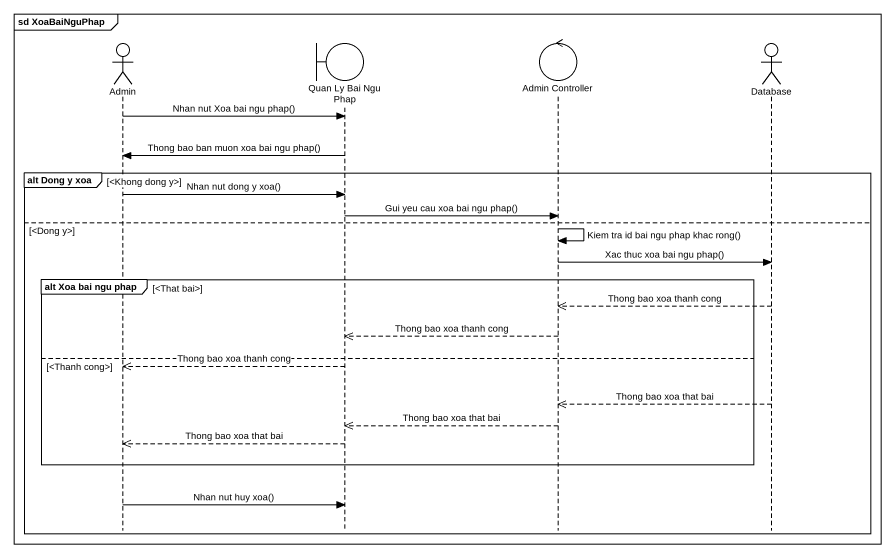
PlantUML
@startuml
mainframe sd XoaBaiNguPhap
hide footbox
actor Admin
boundary "Quan Ly Bai Ngu Phap" as Quan_Ly_Bai_Ngu_Phap
control "Admin Controller" as Admin_Controller
actor "Database" as Database_

Admin -> Quan_Ly_Bai_Ngu_Phap : Nhan nut Xoa bai ngu phap()
Quan_Ly_Bai_Ngu_Phap -> Admin : Thong bao ban muon xoa bai ngu phap()
group alt Dong y xoa [<Khong dong y>]
  Admin -> Quan_Ly_Bai_Ngu_Phap : Nhan nut dong y xoa()
  Quan_Ly_Bai_Ngu_Phap -> Admin_Controller : Gui yeu cau xoa bai ngu phap()
else <Dong y>
  Admin_Controller -> Admin_Controller : Kiem tra id bai ngu phap khac rong()
  Admin_Controller -> Database_ : Xac thuc xoa bai ngu phap()
  group alt Xoa bai ngu phap [<That bai>]
    Database_ -->> Admin_Controller : Thong bao xoa thanh cong
    Admin_Controller -->> Quan_Ly_Bai_Ngu_Phap : Thong bao xoa thanh cong
  else <Thanh cong>
    Quan_Ly_Bai_Ngu_Phap -->> Admin : Thong bao xoa thanh cong
    Database_ -->> Admin_Controller : Thong bao xoa that bai
    Admin_Controller -->> Quan_Ly_Bai_Ngu_Phap : Thong bao xoa that bai
    Quan_Ly_Bai_Ngu_Phap -->> Admin : Thong bao xoa that bai
  end
  Admin -> Quan_Ly_Bai_Ngu_Phap : Nhan nut huy xoa()
end
@enduml
